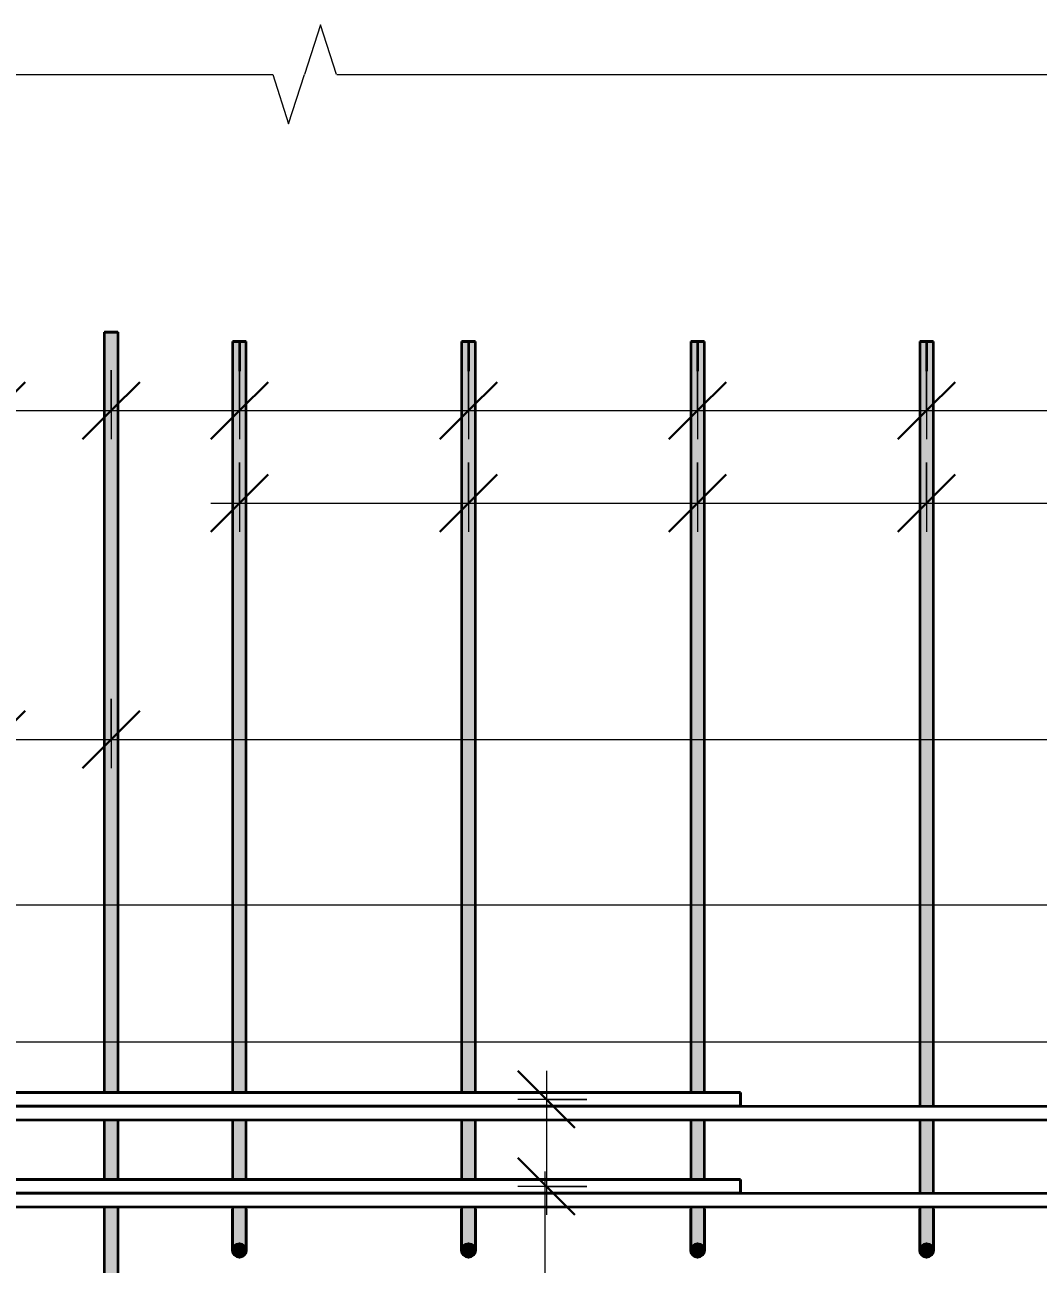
# Model space of a CAD drawing. Header units: millimetres. Extents: x -737 to 48133, y -5064 to 36443.
# Drawn here: x 45434 to 46319, y 2726 to 3808 of the extents above; entities that cross this region are included whole.
import ezdxf

# ---------------------------------------------------------------- set-up
doc = ezdxf.new("R2010")
doc.units = ezdxf.units.MM
for name, color, linetype, lineweight in [('AA_Dim', 7, 'Continuous', 9), ('AA_Dim-25', 7, 'Continuous', 9), ('AA_Oformlenie', 7, 'Continuous', 9), ('AA_Vinoska', 7, 'Continuous', 9), ('AF_Perekritie_Опалубка', 253, 'Continuous', 20), ('AF_Stena_Опалубка', 253, 'Continuous', 20), ('KR_Armatura_Tonkie', 7, 'Continuous', 20)]:
    doc.layers.add(name, color=color, linetype=linetype, lineweight=lineweight)
doc.styles.add('ISOCPEUR_7', font='isocpeur.TTF', dxfattribs={"width": 0.85, "height": 62.5})
doc.styles.add('ISOCPEUR_8', font='isocpeur.TTF', dxfattribs={"width": 0.8, "height": 62.5})
doc.dimstyles.new('10_Раскладка_арматуры_с_засечками_1', dxfattribs={"dimscale": 304.8, "dimtxt": 0.18, "dimasz": 0.164042, "dimexe": 0.082021, "dimexo": 0, "dimgap": 0, "dimtad": 1, "dimdec": 3, "dimrnd": 0.001, "dimdsep": 46, "dimtxsty": 'ISOCPEUR_8', "dimblk1": 'OBLIQUE', "dimblk2": 'OBLIQUE', "dimsah": 1, "dimcen": 0.09, "dimdle": 0.082021, "dimazin": 0, "dimtfac": 1, "dimtdec": 4, "dimtix": 1, "dimtmove": 0, "dimatfit": 3, "dimfxl": 1, "dimtvp": 1, "dimtolj": 1, "dimtzin": 0, "dimlwd": 18, "dimlwe": 18, "dimarcsym": 2})
doc.dimstyles.new('10_Раскладка_арматуры_с_засечками_3', dxfattribs={"dimscale": 304.8, "dimtxt": 0.18, "dimasz": 0.164042, "dimexe": 0.082021, "dimexo": 0, "dimgap": 0, "dimtad": 1, "dimdec": 3, "dimrnd": 0.001, "dimdsep": 46, "dimtxsty": 'ISOCPEUR_7', "dimblk1": 'OBLIQUE', "dimblk2": 'OBLIQUE', "dimsah": 1, "dimcen": 0.09, "dimdle": 0.082021, "dimazin": 0, "dimtfac": 1, "dimtdec": 4, "dimtix": 1, "dimtmove": 0, "dimatfit": 3, "dimfxl": 1, "dimtvp": 1, "dimtolj": 1, "dimtzin": 0, "dimlwd": 18, "dimlwe": 18, "dimarcsym": 2})
doc.dimstyles.new('10_Раскладка_арматуры_с_засечками_4', dxfattribs={"dimscale": 304.8, "dimtxt": 0.18, "dimasz": 0.164042, "dimexe": 0.082021, "dimexo": 0, "dimgap": 0, "dimtad": 1, "dimdec": 3, "dimrnd": 0.001, "dimdsep": 46, "dimtxsty": 'ISOCPEUR_7', "dimblk1": 'OBLIQUE', "dimblk2": 'OBLIQUE', "dimsah": 1, "dimcen": 0.09, "dimdle": 0.082021, "dimazin": 0, "dimtfac": 1, "dimtdec": 4, "dimtix": 1, "dimtmove": 2, "dimatfit": 3, "dimfxl": 1, "dimtvp": 1, "dimtolj": 1, "dimtzin": 0, "dimlwd": 18, "dimlwe": 18, "dimarcsym": 2})

# ---------------------------------------------------------------- blocks, each defined once
blk = doc.blocks.new('350_Стержень П торец СК-СГ _НесАрм_РабПлоск_ - 350_Стержень П торец СК-СГ _НесАрм_РабПлоск_-4141135-Схема обрамления отверстия 1500х1050 _h_')
at = {"layer": 'KR_Armatura_Tonkie', "lineweight": 35}
h = blk.add_hatch(color=256, dxfattribs=at)
h.paths.add_polyline_path([(-34096.6, 2774), (-34095, 2774), (-34095, 2776), (-34101, 2776), (-34100.8, 2774), (-34097, 2774)])
h.paths.add_polyline_path([(-34095, 2800), (-34095, 2852), (-34101, 2852), (-34100.8, 2800), (-34096.5, 2800)])
h.paths.add_polyline_path([(-34095, 2876), (-34095, 3532), (-34101, 3532), (-34100.7, 2876), (-34096.3, 2876)])
h = blk.add_hatch(color=256, dxfattribs=at)
h.paths.add_polyline_path([(-34089, 2774), (-34089.2, 2776), (-34095, 2776), (-34095, 2774), (-34089.2, 2774)])
h.paths.add_polyline_path([(-34095, 2800), (-34089, 2800), (-34089.2, 2852), (-34095, 2852), (-34095, 2801.1)])
h.paths.add_polyline_path([(-34095, 2876), (-34089, 2876), (-34089.2, 3532), (-34095, 3532), (-34095, 2917.8)])
for points in [[(-34100.9, 2738.5), (-34100.4, 2740.5), (-34099.8, 2741.5), (-34098.4, 2742.9), (-34097, 2743.6), (-34096.1, 2743.9), (-34095, 2744), (-34095, 2774), (-34101, 2774), (-34100.9, 2749.7), (-34100.9, 2744.3), (-34100.8, 2741.6), (-34101, 2739.1)], [(-34089, 2738), (-34089.1, 2743.2), (-34089, 2743.9), (-34089.1, 2757.5), (-34089.6, 2766.2), (-34089.2, 2774), (-34095, 2774), (-34095, 2744), (-34093.4, 2743.8), (-34091.5, 2742.8), (-34090.2, 2741.5), (-34089.6, 2740.4), (-34089.2, 2739.6), (-34089, 2738.1)], [(-34095, 2732), (-34093.4, 2732.2), (-34092, 2732.8), (-34090.8, 2733.8), (-34089.8, 2735), (-34089.2, 2736.4), (-34089, 2738), (-34089.2, 2739.6), (-34089.8, 2741), (-34091.5, 2742.8), (-34092, 2743.2), (-34093.4, 2743.8), (-34095, 2744), (-34097, 2743.6), (-34098.5, 2742.8), (-34099.2, 2742.2), (-34100.2, 2741), (-34100.8, 2739.6), (-34101, 2738), (-34100.8, 2736.4), (-34100.2, 2735), (-34099.2, 2733.8), (-34097, 2732.4), (-34096.6, 2732.2)], [(-34100.9, 2740.6), (-34100.9, 2743.9), (-34101, 2742.8), (-34100.9, 2741)]]:
    blk.add_hatch(color=256, dxfattribs=at).paths.add_polyline_path(points)
h = blk.add_hatch(color=256, dxfattribs=at)
h.paths.add_polyline_path([(-34089.2, 2740.4), (-34089.1, 2742.3), (-34089.2, 2740.9)])
h.paths.add_polyline_path([(-34089.3, 2760.4), (-34089.2, 2772), (-34089.6, 2765.7), (-34089.6, 2764.1), (-34089.4, 2760.9)])
at = {"layer": 'AA_Oformlenie'}
for start, end in [(90, 270), (270, 90)]:
    blk.add_arc((-34095, 2738), 6, start, end, dxfattribs=at)
at = {"layer": 'KR_Armatura_Tonkie', "lineweight": 35}
for p, q in [((-34101, 3532), (-34101, 2876)), ((-34101, 3532), (-34095, 3532)), ((-34095, 3532), (-34100.8, 3532)), ((-34095, 3532), (-34100.8, 3532)), ((-34100.8, 3532), (-34095, 3532)), ((-34095, 3532), (-34089, 3532)), ((-34089.2, 3532), (-34095, 3532)), ((-34095, 3532), (-34089.2, 3532)), ((-34089.2, 3532), (-34095, 3532)), ((-34095, 3532), (-34095, 3506)), ((-34095, 3532), (-34095, 3506)), ((-34089, 2876), (-34089, 3532)), ((-34101, 2852), (-34101, 2800)), ((-34089, 2800), (-34089, 2852)), ((-34101, 2776), (-34101, 2774)), ((-34089, 2774), (-34089, 2776))]:
    blk.add_line(p, q, dxfattribs=at)
at = {"layer": 'KR_Armatura_Tonkie', "lineweight": 35, "flags": 128}
for points in [[(-34101, 2774), (-34101, 2762.3), (-34101, 2751.8), (-34101, 2743.8), (-34101, 2739.1), (-34101, 2738)], [(-34101, 2738), (-34101, 2740), (-34101, 2745.6), (-34101, 2754.4), (-34101, 2765.3), (-34101, 2774)], [(-34089, 2738), (-34089, 2740), (-34089, 2745.6), (-34089, 2754.4), (-34089, 2765.3), (-34089, 2774)], [(-34089, 2774), (-34089, 2762.3), (-34089, 2751.8), (-34089, 2743.8), (-34089, 2739.1), (-34089, 2738)]]:
    blk.add_lwpolyline(points, dxfattribs=at)
at = {"layer": 'KR_Armatura_Tonkie', "lineweight": 35}
blk.add_circle((-34095, 2738), 6, dxfattribs=at)
blk = doc.blocks.new('350_Стержень верт с удлинением концов _НесАрм_РабПлоск_ - 350_Стержень верт с удлинением концов _НесАрм_РабПлоск_-V24-Схема обрамления отверстия 1500х1050 _h_')
at = {"layer": 'KR_Armatura_Tonkie', "lineweight": 35}
h = blk.add_hatch(color=256, dxfattribs=at)
h.paths.add_polyline_path([(-34207, 1170), (-34201, 1170), (-34201.2, 1514), (-34213, 1514), (-34212.8, 1170), (-34208.6, 1170)])
h.paths.add_polyline_path([(-34207, 1538), (-34201, 1538), (-34201.2, 1602), (-34213, 1602), (-34212.8, 1538), (-34207.2, 1538)])
h.paths.add_polyline_path([(-34205.7, 1626), (-34201, 1626), (-34201.2, 1714), (-34213, 1714), (-34212.8, 1626), (-34207, 1626)])
h.paths.add_polyline_path([(-34206.4, 1726), (-34201, 1726), (-34201.2, 1814), (-34213, 1814), (-34212.8, 1726), (-34207, 1726)])
h.paths.add_polyline_path([(-34206.4, 1826), (-34201, 1826), (-34201.2, 2014), (-34213, 2014), (-34212.8, 1826), (-34207, 1826)])
h.paths.add_polyline_path([(-34206.4, 2026), (-34201, 2026), (-34201.2, 2214), (-34213, 2214), (-34212.8, 2026), (-34207, 2026)])
h.paths.add_polyline_path([(-34206.4, 2226), (-34201, 2226), (-34201.2, 2414), (-34213, 2414), (-34212.8, 2226), (-34207, 2226)])
h.paths.add_polyline_path([(-34206.4, 2426), (-34201, 2426), (-34201.2, 2614), (-34213, 2614), (-34212.8, 2426), (-34207, 2426)])
h.paths.add_polyline_path([(-34206.4, 2626), (-34201, 2626.2), (-34201.2, 2776), (-34213, 2776), (-34212.8, 2626), (-34207, 2626)])
h.paths.add_polyline_path([(-34206.5, 2800), (-34201, 2800), (-34201.2, 2852), (-34213, 2852), (-34212.8, 2800), (-34207, 2800)])
h.paths.add_polyline_path([(-34206.6, 2876), (-34201, 2876), (-34201.2, 3540), (-34213, 3540), (-34212.8, 2876), (-34207, 2876)])
for p, q in [((-34213, 3540), (-34213, 2876)), ((-34213, 3540), (-34201, 3540)), ((-34201.2, 3540), (-34212.8, 3540)), ((-34201, 2876), (-34201, 3540)), ((-34213, 2852), (-34213, 2800)), ((-34201, 2800), (-34201, 2852)), ((-34213, 2776), (-34213, 2626.2)), ((-34201, 2626.2), (-34201, 2776))]:
    blk.add_line(p, q, dxfattribs=at)
blk = doc.blocks.new('350_Стержень верт с удлинением концов _НесАрм_РабПлоск_ - 350_Стержень верт с удлинением концов _НесАрм_РабПлоск_-V25-Схема обрамления отверстия 1500х1050 _h_')
at = {"layer": 'KR_Armatura_Tonkie', "lineweight": 35}
for p, q in [((-34213, 3540), (-34213, 2876)), ((-34212.8, 3540), (-34201.2, 3540)), ((-34201.2, 3540), (-34212.8, 3540)), ((-34201, 2876), (-34201, 3540)), ((-34213, 2852), (-34213, 2800)), ((-34201, 2800), (-34201, 2852)), ((-34213, 2776), (-34213, 2626.2)), ((-34201, 2626.2), (-34201, 2776))]:
    blk.add_line(p, q, dxfattribs=at)
blk = doc.blocks.new('350_Стержень П торец СК-СГ _НесАрм_РабПлоск_ - 350_Стержень П торец СК-СГ _НесАрм_РабПлоск_-V20-Схема обрамления отверстия 1500х1050 _h_')
at = {"layer": 'KR_Armatura_Tonkie', "lineweight": 35}
h = blk.add_hatch(color=256, dxfattribs=at)
h.paths.add_polyline_path([(-32696.6, 2774), (-32695, 2774), (-32695, 2776), (-32701, 2776), (-32700.8, 2774), (-32698, 2774)])
h.paths.add_polyline_path([(-32695, 2800), (-32695, 2852), (-32701, 2852), (-32700.8, 2800), (-32696.5, 2800)])
h.paths.add_polyline_path([(-32695, 2876), (-32695, 3532), (-32701, 3532), (-32700.7, 2876), (-32696.3, 2876)])
h = blk.add_hatch(color=256, dxfattribs=at)
h.paths.add_polyline_path([(-32689, 2774), (-32689.2, 2776), (-32695, 2776), (-32695, 2774), (-32689.2, 2774)])
h.paths.add_polyline_path([(-32695, 2800), (-32689, 2800), (-32689.2, 2852), (-32695, 2852), (-32695, 2801.1)])
h.paths.add_polyline_path([(-32695, 2876), (-32689, 2876), (-32689.2, 3532), (-32695, 3532), (-32695, 2917.8)])
for points in [[(-32700.9, 2738.5), (-32700.4, 2740.5), (-32699.8, 2741.5), (-32698.4, 2742.9), (-32698, 2743.2), (-32696.1, 2743.9), (-32695, 2744), (-32695, 2774), (-32701, 2774), (-32700.9, 2749.7), (-32700.9, 2744.3), (-32700.8, 2741.6), (-32701, 2739.1)], [(-32689, 2738), (-32689.1, 2743.2), (-32689, 2743.9), (-32689.1, 2757.5), (-32689.6, 2766.2), (-32689.2, 2774), (-32695, 2774), (-32695, 2744), (-32693.4, 2743.8), (-32691.5, 2742.8), (-32690.2, 2741.5), (-32689.6, 2740.4), (-32689.2, 2739.6), (-32689, 2738.1)], [(-32695, 2732), (-32693.4, 2732.2), (-32692, 2732.8), (-32690.8, 2733.8), (-32689.8, 2735), (-32689.2, 2736.4), (-32689, 2738), (-32689.2, 2739.6), (-32689.8, 2741), (-32691.5, 2742.8), (-32692, 2743.2), (-32693.4, 2743.8), (-32695, 2744), (-32696.6, 2743.8), (-32698.5, 2742.8), (-32699.2, 2742.2), (-32700.2, 2741), (-32700.8, 2739.6), (-32701, 2738), (-32700.8, 2736.4), (-32700.2, 2735), (-32699.2, 2733.8), (-32698, 2732.8), (-32696.3, 2732.2)], [(-32700.9, 2740.6), (-32700.9, 2743.9), (-32701, 2742.8), (-32700.9, 2741)]]:
    blk.add_hatch(color=256, dxfattribs=at).paths.add_polyline_path(points)
h = blk.add_hatch(color=256, dxfattribs=at)
h.paths.add_polyline_path([(-32689.2, 2740.4), (-32689.1, 2742.3), (-32689.2, 2740.9)])
h.paths.add_polyline_path([(-32689.3, 2760.4), (-32689.2, 2772), (-32689.6, 2765.7), (-32689.6, 2764.1), (-32689.4, 2760.9)])
at = {"layer": 'AA_Oformlenie'}
for start, end in [(90, 270), (270, 90)]:
    blk.add_arc((-32695, 2738), 6, start, end, dxfattribs=at)
at = {"layer": 'KR_Armatura_Tonkie', "lineweight": 35}
for p, q in [((-32701, 3532), (-32701, 2876)), ((-32701, 3532), (-32695, 3532)), ((-32695, 3532), (-32700.8, 3532)), ((-32695, 3532), (-32700.8, 3532)), ((-32700.8, 3532), (-32695, 3532)), ((-32695, 3532), (-32689, 3532)), ((-32689.2, 3532), (-32695, 3532)), ((-32695, 3532), (-32689.2, 3532)), ((-32689.2, 3532), (-32695, 3532)), ((-32695, 3532), (-32695, 3506)), ((-32695, 3532), (-32695, 3506)), ((-32689, 2876), (-32689, 3532)), ((-32701, 2852), (-32701, 2800)), ((-32689, 2800), (-32689, 2852)), ((-32701, 2776), (-32701, 2774)), ((-32689, 2774), (-32689, 2776))]:
    blk.add_line(p, q, dxfattribs=at)
at = {"layer": 'KR_Armatura_Tonkie', "lineweight": 35, "flags": 128}
for points in [[(-32701, 2774), (-32701, 2762.3), (-32701, 2751.8), (-32701, 2743.8), (-32701, 2739.1), (-32701, 2738)], [(-32701, 2738), (-32701, 2740), (-32701, 2745.6), (-32701, 2754.4), (-32701, 2765.3), (-32701, 2774)], [(-32689, 2738), (-32689, 2740), (-32689, 2745.6), (-32689, 2754.4), (-32689, 2765.3), (-32689, 2774)], [(-32689, 2774), (-32689, 2762.3), (-32689, 2751.8), (-32689, 2743.8), (-32689, 2739.1), (-32689, 2738)]]:
    blk.add_lwpolyline(points, dxfattribs=at)
at = {"layer": 'KR_Armatura_Tonkie', "lineweight": 35}
blk.add_circle((-32695, 2738), 6, dxfattribs=at)
blk = doc.blocks.new('350_Стержень П торец СК-СГ _НесАрм_РабПлоск_ - 350_Стержень П торец СК-СГ _НесАрм_РабПлоск_-V26-Схема обрамления отверстия 1500х1050 _h_')
at = {"layer": 'KR_Armatura_Tonkie', "lineweight": 35}
h = blk.add_hatch(color=256, dxfattribs=at)
h.paths.add_polyline_path([(-33696.6, 2774), (-33695, 2774), (-33695, 2776), (-33701, 2776), (-33700.8, 2774), (-33698, 2774)])
h.paths.add_polyline_path([(-33699.2, 2800), (-33695, 2800), (-33695, 2852), (-33701, 2852), (-33700.8, 2800), (-33699.2, 2800)])
h.paths.add_polyline_path([(-33695, 2876), (-33695, 3532), (-33701, 3532), (-33700.7, 2876), (-33696.3, 2876)])
h = blk.add_hatch(color=256, dxfattribs=at)
h.paths.add_polyline_path([(-33689.2, 2774), (-33689, 2774), (-33689.2, 2776), (-33695, 2776), (-33695, 2774), (-33689.8, 2774)])
h.paths.add_polyline_path([(-33695, 2800), (-33689, 2800), (-33689.2, 2852), (-33695, 2852), (-33695, 2824.5)])
h.paths.add_polyline_path([(-33695, 2876), (-33689, 2876), (-33689.2, 3532), (-33695, 3532), (-33695, 2917.8)])
for points in [[(-33700.9, 2738.5), (-33700.4, 2740.5), (-33699.8, 2741.5), (-33698.4, 2742.9), (-33698, 2743.2), (-33696.1, 2743.9), (-33695, 2744), (-33695, 2774), (-33701, 2773.9), (-33700.9, 2749.7), (-33700.8, 2743.4), (-33700.8, 2741.6), (-33701, 2739.1)], [(-33689, 2738), (-33689.1, 2743.2), (-33689, 2743.9), (-33689.1, 2757.5), (-33689.6, 2766.2), (-33689.2, 2774), (-33695, 2774), (-33695, 2744), (-33693.4, 2743.8), (-33691.5, 2742.8), (-33690.2, 2741.5), (-33689.6, 2740.4), (-33689.2, 2739.6), (-33689, 2738.1)], [(-33695, 2732), (-33693.4, 2732.2), (-33692, 2732.8), (-33690.8, 2733.8), (-33689.8, 2735), (-33689.2, 2736.4), (-33689, 2738), (-33689.2, 2739.6), (-33689.8, 2741), (-33691.5, 2742.8), (-33692, 2743.2), (-33693.4, 2743.8), (-33695, 2744), (-33696.6, 2743.8), (-33698.3, 2742.9), (-33699.2, 2742.2), (-33700.2, 2741), (-33700.8, 2739.6), (-33701, 2738), (-33700.8, 2736.4), (-33700.2, 2735), (-33699.2, 2733.8), (-33698, 2732.8), (-33696.6, 2732.2)], [(-33700.9, 2740.6), (-33700.9, 2743.9), (-33701, 2742.8), (-33700.9, 2741)]]:
    blk.add_hatch(color=256, dxfattribs=at).paths.add_polyline_path(points)
h = blk.add_hatch(color=256, dxfattribs=at)
h.paths.add_polyline_path([(-33689.2, 2740.4), (-33689.1, 2742.3), (-33689.2, 2740.9)])
h.paths.add_polyline_path([(-33689.3, 2760.4), (-33689.2, 2772), (-33689.6, 2765.7), (-33689.6, 2764.1), (-33689.4, 2760.9)])
at = {"layer": 'AA_Oformlenie'}
for start, end in [(90, 270), (270, 90)]:
    blk.add_arc((-33695, 2738), 6, start, end, dxfattribs=at)
at = {"layer": 'KR_Armatura_Tonkie', "lineweight": 35}
for p, q in [((-33701, 3532), (-33701, 2876)), ((-33701, 3532), (-33695, 3532)), ((-33695, 3532), (-33700.8, 3532)), ((-33695, 3532), (-33700.8, 3532)), ((-33700.8, 3532), (-33695, 3532)), ((-33695, 3532), (-33689, 3532)), ((-33689.2, 3532), (-33695, 3532)), ((-33695, 3532), (-33689.2, 3532)), ((-33689.2, 3532), (-33695, 3532)), ((-33695, 3532), (-33695, 3506)), ((-33695, 3532), (-33695, 3506)), ((-33689, 2876), (-33689, 3532)), ((-33701, 2852), (-33701, 2800)), ((-33689, 2800), (-33689, 2852)), ((-33701, 2776), (-33701, 2774)), ((-33689, 2774), (-33689, 2776))]:
    blk.add_line(p, q, dxfattribs=at)
at = {"layer": 'KR_Armatura_Tonkie', "lineweight": 35, "flags": 128}
for points in [[(-33701, 2774), (-33701, 2762.3), (-33701, 2751.8), (-33701, 2743.8), (-33701, 2739.1), (-33701, 2738)], [(-33701, 2738), (-33701, 2740), (-33701, 2745.6), (-33701, 2754.4), (-33701, 2765.3), (-33701, 2774)], [(-33689, 2738), (-33689, 2740), (-33689, 2745.6), (-33689, 2754.4), (-33689, 2765.3), (-33689, 2774)], [(-33689, 2774), (-33689, 2762.3), (-33689, 2751.8), (-33689, 2743.8), (-33689, 2739.1), (-33689, 2738)]]:
    blk.add_lwpolyline(points, dxfattribs=at)
at = {"layer": 'KR_Armatura_Tonkie', "lineweight": 35}
blk.add_circle((-33695, 2738), 6, dxfattribs=at)
blk = doc.blocks.new('350_Стержень П торец СК-СГ _НесАрм_РабПлоск_ - 350_Стержень П торец СК-СГ _НесАрм_РабПлоск_-V27-Схема обрамления отверстия 1500х1050 _h_')
at = {"layer": 'KR_Armatura_Tonkie', "lineweight": 35}
h = blk.add_hatch(color=256, dxfattribs=at)
h.paths.add_polyline_path([(-33496.6, 2774), (-33495, 2774), (-33495, 2776), (-33501, 2776), (-33500.8, 2774), (-33498, 2774)])
h.paths.add_polyline_path([(-33501, 2788), (-33495, 2788), (-33495, 2852), (-33501, 2852), (-33501, 2801.1)])
h.paths.add_polyline_path([(-33495, 2864), (-33495, 3532), (-33501, 3532), (-33500.7, 2864), (-33496.4, 2864)])
h = blk.add_hatch(color=256, dxfattribs=at)
h.paths.add_polyline_path([(-33489, 2774), (-33489.2, 2776), (-33495, 2776), (-33495, 2774), (-33489.2, 2774)])
h.paths.add_polyline_path([(-33489.2, 2788), (-33489, 2788), (-33489.2, 2852), (-33495, 2852), (-33495, 2788), (-33489.8, 2788)])
h.paths.add_polyline_path([(-33493.6, 2864), (-33489, 2864), (-33489.2, 3532), (-33495, 3532), (-33495, 2864)])
for points in [[(-33500.9, 2738.5), (-33500.4, 2740.5), (-33499.8, 2741.5), (-33498.4, 2742.9), (-33498, 2743.2), (-33496.1, 2743.9), (-33495, 2744), (-33495, 2774), (-33501, 2774), (-33500.9, 2749.7), (-33500.9, 2744.3), (-33500.8, 2741.6), (-33501, 2739.1)], [(-33489, 2738), (-33489.1, 2743.2), (-33489, 2743.9), (-33489.1, 2757.5), (-33489.6, 2766.2), (-33489.2, 2774), (-33495, 2774), (-33495, 2744), (-33493.4, 2743.8), (-33491.5, 2742.8), (-33490.2, 2741.5), (-33489.6, 2740.4), (-33489.2, 2739.6), (-33489, 2738.1)], [(-33495, 2732), (-33493.4, 2732.2), (-33492, 2732.8), (-33490.8, 2733.8), (-33489.8, 2735), (-33489.2, 2736.4), (-33489, 2738), (-33489.2, 2739.6), (-33489.8, 2741), (-33491.5, 2742.8), (-33492, 2743.2), (-33493.6, 2743.8), (-33495, 2744), (-33496.6, 2743.8), (-33498.5, 2742.8), (-33499.2, 2742.2), (-33500.2, 2741), (-33500.8, 2739.6), (-33501, 2738), (-33500.8, 2736.4), (-33500.2, 2735), (-33499.2, 2733.8), (-33498, 2732.8), (-33496.6, 2732.2)], [(-33500.9, 2740.6), (-33500.9, 2743.9), (-33501, 2742.8), (-33500.9, 2741)]]:
    blk.add_hatch(color=256, dxfattribs=at).paths.add_polyline_path(points)
h = blk.add_hatch(color=256, dxfattribs=at)
h.paths.add_polyline_path([(-33489.2, 2740.4), (-33489.1, 2742.3), (-33489.2, 2740.9)])
h.paths.add_polyline_path([(-33489.3, 2760.4), (-33489.2, 2772), (-33489.6, 2765.7), (-33489.6, 2764.1), (-33489.4, 2760.9)])
at = {"layer": 'AA_Oformlenie'}
for start, end in [(90, 270), (270, 90)]:
    blk.add_arc((-33495, 2738), 6, start, end, dxfattribs=at)
at = {"layer": 'KR_Armatura_Tonkie', "lineweight": 35}
for p, q in [((-33501, 3532), (-33501, 2864)), ((-33501, 3532), (-33495, 3532)), ((-33495, 3532), (-33500.8, 3532)), ((-33495, 3532), (-33500.8, 3532)), ((-33500.8, 3532), (-33495, 3532)), ((-33495, 3532), (-33489, 3532)), ((-33489.2, 3532), (-33495, 3532)), ((-33495, 3532), (-33489.2, 3532)), ((-33489.2, 3532), (-33495, 3532)), ((-33495, 3532), (-33495, 3506)), ((-33495, 3532), (-33495, 3506)), ((-33489, 2864), (-33489, 3532)), ((-33501, 2852), (-33501, 2788)), ((-33489, 2788), (-33489, 2852)), ((-33501, 2776), (-33501, 2774)), ((-33489, 2774), (-33489, 2776))]:
    blk.add_line(p, q, dxfattribs=at)
at = {"layer": 'KR_Armatura_Tonkie', "lineweight": 35, "flags": 128}
for points in [[(-33501, 2774), (-33501, 2762.3), (-33501, 2751.8), (-33501, 2743.8), (-33501, 2739.1), (-33501, 2738)], [(-33501, 2738), (-33501, 2740), (-33501, 2745.6), (-33501, 2754.4), (-33501, 2765.3), (-33501, 2774)], [(-33489, 2738), (-33489, 2740), (-33489, 2745.6), (-33489, 2754.4), (-33489, 2765.3), (-33489, 2774)], [(-33489, 2774), (-33489, 2762.3), (-33489, 2751.8), (-33489, 2743.8), (-33489, 2739.1), (-33489, 2738)]]:
    blk.add_lwpolyline(points, dxfattribs=at)
at = {"layer": 'KR_Armatura_Tonkie', "lineweight": 35}
blk.add_circle((-33495, 2738), 6, dxfattribs=at)
blk = doc.blocks.new('011_Прямоугольник обрыва _ЭлУзла_ - 011_Прямоугольник обрыва _ЭлУзла_-4156951-Схема обрамления отверстия 1500х1050 _h_')
at = {"layer": 'AA_Oformlenie'}
for p, q in [((-34677.7, 3765.2), (-34065.8, 3765.2)), ((-34010.1, 3765.2), (-32786.9, 3765.2))]:
    blk.add_line(p, q, dxfattribs=at)
blk = doc.blocks.new('DIMBLOCK159-Схема обрамления отверстия 1500х1050 _h_')
at = {"layer": 'AA_Dim-25', "lineweight": 18}
for p, q in [((45409.3, 3506.9), (45409.3, 3446.5)), ((45409.3, 3471.5), (45409.3, 3506.9)), ((45509.3, 3506.9), (45509.3, 3446.5)), ((45509.3, 3471.5), (45509.3, 3506.9)), ((45384.3, 3471.5), (45509.3, 3471.5))]:
    blk.add_line(p, q, dxfattribs=at)
at = {"layer": 'AA_Dim-25', "lineweight": 30}
for p, q in [((45409.3, 3471.5), (45434.3, 3496.5)), ((45509.3, 3471.5), (45534.3, 3496.5)), ((45409.3, 3471.5), (45384.3, 3446.5)), ((45509.3, 3471.5), (45484.3, 3446.5))]:
    blk.add_line(p, q, dxfattribs=at)
blk = doc.blocks.new('_Oblique')
at = {"color": 0, "linetype": 'ByBlock', "lineweight": -2}
blk.add_line((-0.5, -0.5), (0.5, 0.5), dxfattribs=at)
blk = doc.blocks.new('DIMBLOCK160-Схема обрамления отверстия 1500х1050 _h_')
at = {"layer": 'AA_Dim-25', "lineweight": 18}
for p, q in [((45509.3, 3506.9), (45509.3, 3446.5)), ((45509.3, 3471.5), (45509.3, 3506.9)), ((45621.3, 3506.9), (45621.3, 3446.5)), ((45621.3, 3471.5), (45621.3, 3506.9)), ((45509.3, 3471.5), (45621.3, 3471.5))]:
    blk.add_line(p, q, dxfattribs=at)
at = {"layer": 'AA_Dim-25', "lineweight": 30}
for p, q in [((45509.3, 3471.5), (45534.3, 3496.5)), ((45621.3, 3471.5), (45646.3, 3496.5)), ((45509.3, 3471.5), (45484.3, 3446.5)), ((45621.3, 3471.5), (45596.3, 3446.5))]:
    blk.add_line(p, q, dxfattribs=at)
blk = doc.blocks.new('DIMBLOCK161-Схема обрамления отверстия 1500х1050 _h_')
at = {"layer": 'AA_Dim-25', "lineweight": 18}
for p, q in [((45621.3, 3506.9), (45621.3, 3446.5)), ((45621.3, 3471.5), (45621.3, 3506.9)), ((45821.3, 3506.9), (45821.3, 3446.5)), ((45821.3, 3471.5), (45821.3, 3506.9)), ((45621.3, 3471.5), (45821.3, 3471.5))]:
    blk.add_line(p, q, dxfattribs=at)
at = {"layer": 'AA_Dim-25', "lineweight": 30}
for p, q in [((45621.3, 3471.5), (45646.3, 3496.5)), ((45821.3, 3471.5), (45846.3, 3496.5)), ((45621.3, 3471.5), (45596.3, 3446.5)), ((45821.3, 3471.5), (45796.3, 3446.5))]:
    blk.add_line(p, q, dxfattribs=at)
blk = doc.blocks.new('DIMBLOCK162-Схема обрамления отверстия 1500х1050 _h_')
at = {"layer": 'AA_Dim-25', "lineweight": 18}
for p, q in [((45821.3, 3506.9), (45821.3, 3446.5)), ((45821.3, 3471.5), (45821.3, 3506.9)), ((46021.3, 3506.9), (46021.3, 3446.5)), ((46021.3, 3471.5), (46021.3, 3506.9)), ((45821.3, 3471.5), (46021.3, 3471.5))]:
    blk.add_line(p, q, dxfattribs=at)
at = {"layer": 'AA_Dim-25', "lineweight": 30}
for p, q in [((45821.3, 3471.5), (45846.3, 3496.5)), ((46021.3, 3471.5), (46046.3, 3496.5)), ((45821.3, 3471.5), (45796.3, 3446.5)), ((46021.3, 3471.5), (45996.3, 3446.5))]:
    blk.add_line(p, q, dxfattribs=at)
blk = doc.blocks.new('DIMBLOCK163-Схема обрамления отверстия 1500х1050 _h_')
at = {"layer": 'AA_Dim-25', "lineweight": 18}
for p, q in [((46021.3, 3506.9), (46021.3, 3446.5)), ((46021.3, 3471.5), (46021.3, 3506.9)), ((46221.3, 3506.9), (46221.3, 3446.5)), ((46221.3, 3471.5), (46221.3, 3506.9)), ((46021.3, 3471.5), (46221.3, 3471.5))]:
    blk.add_line(p, q, dxfattribs=at)
at = {"layer": 'AA_Dim-25', "lineweight": 30}
for p, q in [((46021.3, 3471.5), (46046.3, 3496.5)), ((46221.3, 3471.5), (46246.3, 3496.5)), ((46021.3, 3471.5), (45996.3, 3446.5)), ((46221.3, 3471.5), (46196.3, 3446.5))]:
    blk.add_line(p, q, dxfattribs=at)
blk = doc.blocks.new('DIMBLOCK164-Схема обрамления отверстия 1500х1050 _h_')
at = {"layer": 'AA_Dim-25', "lineweight": 18}
for p, q in [((46221.3, 3506.9), (46221.3, 3446.5)), ((46221.3, 3471.5), (46221.3, 3506.9)), ((46421.3, 3506.9), (46421.3, 3446.5)), ((46421.3, 3471.5), (46421.3, 3506.9)), ((46221.3, 3471.5), (46421.3, 3471.5))]:
    blk.add_line(p, q, dxfattribs=at)
at = {"layer": 'AA_Dim-25', "lineweight": 30}
for p, q in [((46221.3, 3471.5), (46246.3, 3496.5)), ((46421.3, 3471.5), (46446.3, 3496.5)), ((46221.3, 3471.5), (46196.3, 3446.5)), ((46421.3, 3471.5), (46396.3, 3446.5))]:
    blk.add_line(p, q, dxfattribs=at)
blk = doc.blocks.new('DIMBLOCK183-Схема обрамления отверстия 1500х1050 _h_')
at = {"layer": 'AA_Dim-25', "lineweight": 18}
for p, q in [((45409.3, 3219.7), (45409.3, 3159.3)), ((45409.3, 3184.3), (45409.3, 3219.7)), ((45509.3, 3219.7), (45509.3, 3159.3)), ((45509.3, 3184.3), (45509.3, 3219.7)), ((45384.3, 3184.3), (45509.3, 3184.3))]:
    blk.add_line(p, q, dxfattribs=at)
at = {"layer": 'AA_Dim-25', "lineweight": 30}
for p, q in [((45409.3, 3184.3), (45434.3, 3209.3)), ((45509.3, 3184.3), (45534.3, 3209.3)), ((45409.3, 3184.3), (45384.3, 3159.3)), ((45509.3, 3184.3), (45484.3, 3159.3))]:
    blk.add_line(p, q, dxfattribs=at)
blk = doc.blocks.new('DIMBLOCK184-Схема обрамления отверстия 1500х1050 _h_')
at = {"layer": 'AA_Dim-25', "lineweight": 18}
for p, q in [((45509.3, 3219.7), (45509.3, 3159.3)), ((45509.3, 3184.3), (45509.3, 3219.7)), ((47133.3, 3219.7), (47133.3, 3159.3)), ((47133.3, 3184.3), (47133.3, 3219.7)), ((45509.3, 3184.3), (47133.3, 3184.3))]:
    blk.add_line(p, q, dxfattribs=at)
at = {"layer": 'AA_Dim-25', "lineweight": 30}
for p, q in [((45509.3, 3184.3), (45534.3, 3209.3)), ((47133.3, 3184.3), (47158.3, 3209.3)), ((45509.3, 3184.3), (45484.3, 3159.3)), ((47133.3, 3184.3), (47108.3, 3159.3))]:
    blk.add_line(p, q, dxfattribs=at)
blk = doc.blocks.new('DIMBLOCK191-Схема обрамления отверстия 1500х1050 _h_')
at = {"layer": 'AA_Dim-25', "lineweight": 30}
for p, q in [((45889.3, 2870), (45864.3, 2895)), ((45889.3, 2870), (45914.3, 2845)), ((45889.3, 2794), (45864.3, 2819)), ((45889.3, 2794), (45914.3, 2769))]:
    blk.add_line(p, q, dxfattribs=at)
at = {"layer": 'AA_Dim-25', "lineweight": 18}
for p, q in [((45889.3, 2895), (45889.3, 2769)), ((45924.6, 2870), (45864.3, 2870)), ((45889.3, 2870), (45924.6, 2870)), ((45924.6, 2794), (45864.3, 2794)), ((45889.3, 2794), (45924.6, 2794))]:
    blk.add_line(p, q, dxfattribs=at)
blk = doc.blocks.new('DIMBLOCK203-Схема обрамления отверстия 1500х1050 _h_')
at = {"layer": 'AA_Dim-25', "lineweight": 18}
for p, q in [((45621.3, 3426.1), (45621.3, 3365.7)), ((45621.3, 3390.7), (45621.3, 3426.1)), ((45821.3, 3426.1), (45821.3, 3365.7)), ((45821.3, 3390.7), (45821.3, 3426.1)), ((45596.3, 3390.7), (45821.3, 3390.7))]:
    blk.add_line(p, q, dxfattribs=at)
at = {"layer": 'AA_Dim-25', "lineweight": 30}
for p, q in [((45621.3, 3390.7), (45646.3, 3415.7)), ((45821.3, 3390.7), (45846.3, 3415.7)), ((45621.3, 3390.7), (45596.3, 3365.7)), ((45821.3, 3390.7), (45796.3, 3365.7))]:
    blk.add_line(p, q, dxfattribs=at)
blk = doc.blocks.new('DIMBLOCK204-Схема обрамления отверстия 1500х1050 _h_')
at = {"layer": 'AA_Dim-25', "lineweight": 18}
for p, q in [((45821.3, 3426.1), (45821.3, 3365.7)), ((45821.3, 3390.7), (45821.3, 3426.1)), ((46021.3, 3426.1), (46021.3, 3365.7)), ((46021.3, 3390.7), (46021.3, 3426.1)), ((45821.3, 3390.7), (46021.3, 3390.7))]:
    blk.add_line(p, q, dxfattribs=at)
at = {"layer": 'AA_Dim-25', "lineweight": 30}
for p, q in [((45821.3, 3390.7), (45846.3, 3415.7)), ((46021.3, 3390.7), (46046.3, 3415.7)), ((45821.3, 3390.7), (45796.3, 3365.7)), ((46021.3, 3390.7), (45996.3, 3365.7))]:
    blk.add_line(p, q, dxfattribs=at)
blk = doc.blocks.new('DIMBLOCK205-Схема обрамления отверстия 1500х1050 _h_')
at = {"layer": 'AA_Dim-25', "lineweight": 18}
for p, q in [((46021.3, 3426.1), (46021.3, 3365.7)), ((46021.3, 3390.7), (46021.3, 3426.1)), ((46221.3, 3426.1), (46221.3, 3365.7)), ((46221.3, 3390.7), (46221.3, 3426.1)), ((46021.3, 3390.7), (46221.3, 3390.7))]:
    blk.add_line(p, q, dxfattribs=at)
at = {"layer": 'AA_Dim-25', "lineweight": 30}
for p, q in [((46021.3, 3390.7), (46046.3, 3415.7)), ((46221.3, 3390.7), (46246.3, 3415.7)), ((46021.3, 3390.7), (45996.3, 3365.7)), ((46221.3, 3390.7), (46196.3, 3365.7))]:
    blk.add_line(p, q, dxfattribs=at)
blk = doc.blocks.new('DIMBLOCK206-Схема обрамления отверстия 1500х1050 _h_')
at = {"layer": 'AA_Dim-25', "lineweight": 18}
for p, q in [((46221.3, 3426.1), (46221.3, 3365.7)), ((46221.3, 3390.7), (46221.3, 3426.1)), ((46421.3, 3426.1), (46421.3, 3365.7)), ((46421.3, 3390.7), (46421.3, 3426.1)), ((46221.3, 3390.7), (46421.3, 3390.7))]:
    blk.add_line(p, q, dxfattribs=at)
at = {"layer": 'AA_Dim-25', "lineweight": 30}
for p, q in [((46221.3, 3390.7), (46246.3, 3415.7)), ((46421.3, 3390.7), (46446.3, 3415.7)), ((46221.3, 3390.7), (46196.3, 3365.7)), ((46421.3, 3390.7), (46396.3, 3365.7))]:
    blk.add_line(p, q, dxfattribs=at)

msp = doc.modelspace()

# ---------------------------------------------------------------- linework, layer by layer
at = {"layer": 'AA_Vinoska'}
for p, q in [((45692.1018, 3808.4847), (45678.0246, 3765.1596)), ((45706.179, 3765.1596), (45692.1018, 3808.4847)), ((45650.5246, 3765.1596), (45664.2746, 3721.8583)), ((45664.2746, 3721.8583), (45678.0246, 3765.1596)), ((45887.87, 2807.0064), (45887.87, 2327.8325))]:
    msp.add_line(p, q, dxfattribs=at)
at = {"layer": 'AF_Perekritie_Опалубка'}
for p, q in [((45206.303, 3040), (47436.303, 3040)), ((47436.303, 2920), (45206.303, 2920))]:
    msp.add_line(p, q, dxfattribs=at)
at = {"layer": 'AF_Stena_Опалубка'}
msp.add_line((47436.303, 2920), (45406.303, 2920), dxfattribs=at)
at = {"layer": 'KR_Armatura_Tonkie', "lineweight": 35}
for p, q in [((46058.8925, 2876), (45280.8925, 2876)), ((45280.8925, 2876), (46058.8925, 2876)), ((46058.8925, 2876), (46058.8925, 2864)), ((46058.8925, 2864), (46058.8925, 2876)), ((45235.969, 2864), (47405.969, 2864)), ((45235.969, 2864), (47405.969, 2864)), ((46058.8925, 2864), (45280.8925, 2864)), ((45280.8925, 2864), (46058.8925, 2864)), ((45445.969, 2864), (47305.969, 2864)), ((45235.969, 2852), (47405.969, 2852)), ((45235.969, 2852), (47405.969, 2852)), ((45445.969, 2852), (47305.969, 2852)), ((46058.8925, 2800), (45280.8925, 2800)), ((45280.8925, 2800), (46058.8925, 2800)), ((46058.8925, 2800), (46058.8925, 2788)), ((46058.8925, 2788), (46058.8925, 2800)), ((45235.969, 2788), (47405.969, 2788)), ((45235.969, 2788), (47405.969, 2788)), ((46058.8925, 2788), (45280.8925, 2788)), ((45280.8925, 2788), (46058.8925, 2788)), ((45445.969, 2788), (47305.969, 2788)), ((45235.969, 2776), (47405.969, 2776)), ((45235.969, 2776), (47405.969, 2776)), ((45445.969, 2776), (47305.969, 2776))]:
    msp.add_line(p, q, dxfattribs=at)

# ---------------------------------------------------------------- block references
at = {"layer": 'AA_Oformlenie'}
msp.add_blockref('011_Прямоугольник обрыва _ЭлУзла_ - 011_Прямоугольник обрыва _ЭлУзла_-4156951-Схема обрамления отверстия 1500х1050 _h_', (79716.303, 0), dxfattribs=at)
at = {"layer": 'KR_Armatura_Tonkie', "lineweight": 35}
for name, p in [('350_Стержень верт с удлинением концов _НесАрм_РабПлоск_ - 350_Стержень верт с удлинением концов _НесАрм_РабПлоск_-V24-Схема обрамления отверстия 1500х1050 _h_', (79716.303, 0)), ('350_Стержень верт с удлинением концов _НесАрм_РабПлоск_ - 350_Стержень верт с удлинением концов _НесАрм_РабПлоск_-V25-Схема обрамления отверстия 1500х1050 _h_', (79716.303, 0)), ('350_Стержень П торец СК-СГ _НесАрм_РабПлоск_ - 350_Стержень П торец СК-СГ _НесАрм_РабПлоск_-4141135-Схема обрамления отверстия 1500х1050 _h_', (79716.303, 0)), ('350_Стержень П торец СК-СГ _НесАрм_РабПлоск_ - 350_Стержень П торец СК-СГ _НесАрм_РабПлоск_-V20-Схема обрамления отверстия 1500х1050 _h_', (78516.303, 0)), ('350_Стержень П торец СК-СГ _НесАрм_РабПлоск_ - 350_Стержень П торец СК-СГ _НесАрм_РабПлоск_-V26-Схема обрамления отверстия 1500х1050 _h_', (79716.303, 0)), ('350_Стержень П торец СК-СГ _НесАрм_РабПлоск_ - 350_Стержень П торец СК-СГ _НесАрм_РабПлоск_-V27-Схема обрамления отверстия 1500х1050 _h_', (79716.303, 0))]:
    msp.add_blockref(name, p, dxfattribs=at)

# ---------------------------------------------------------------- dimensions: what is measured, and where the dimension line sits
at = {"layer": 'AA_Dim', "lineweight": 18}
for base, p1, p2, dimstyle, override, picture, middle in [((45509.303, 3471.5427), (45409.303, 3506.898), (45509.303, 3506.898), '10_Раскладка_арматуры_с_засечками_4', {"dimpost": '<>', "dimfxl": 100}, 'DIMBLOCK159-Схема обрамления отверстия 1500х1050 _h_', (45459.303, 3502.7927)), ((45621.303, 3471.5427), (45509.303, 3506.898), (45621.303, 3506.898), '10_Раскладка_арматуры_с_засечками_3', {"dimpost": '<>', "dimfxl": 112}, 'DIMBLOCK160-Схема обрамления отверстия 1500х1050 _h_', (45565.303, 3502.7927)), ((45821.303, 3471.5427), (45621.303, 3506.898), (45821.303, 3506.898), '10_Раскладка_арматуры_с_засечками_3', {"dimpost": '<>', "dimfxl": 200}, 'DIMBLOCK161-Схема обрамления отверстия 1500х1050 _h_', (45721.303, 3502.7927)), ((46021.303, 3471.5427), (45821.303, 3506.898), (46021.303, 3506.898), '10_Раскладка_арматуры_с_засечками_3', {"dimpost": '<>', "dimfxl": 200}, 'DIMBLOCK162-Схема обрамления отверстия 1500х1050 _h_', (45921.303, 3502.7927)), ((46221.303, 3471.5427), (46021.303, 3506.898), (46221.303, 3506.898), '10_Раскладка_арматуры_с_засечками_3', {"dimpost": '<>', "dimfxl": 200}, 'DIMBLOCK163-Схема обрамления отверстия 1500х1050 _h_', (46121.303, 3502.7927)), ((46421.303, 3471.5427), (46221.303, 3506.898), (46421.303, 3506.898), '10_Раскладка_арматуры_с_засечками_3', {"dimpost": '<>', "dimfxl": 200}, 'DIMBLOCK164-Схема обрамления отверстия 1500х1050 _h_', (46321.303, 3502.7927)), ((45821.303, 3390.7453), (45621.303, 3426.1007), (45821.303, 3426.1007), '10_Раскладка_арматуры_с_засечками_1', {"dimpost": '<>', "dimfxl": 200}, 'DIMBLOCK203-Схема обрамления отверстия 1500х1050 _h_', (45721.303, 3421.9953)), ((46021.303, 3390.7453), (45821.303, 3426.1007), (46021.303, 3426.1007), '10_Раскладка_арматуры_с_засечками_1', {"dimpost": '<>', "dimfxl": 200}, 'DIMBLOCK204-Схема обрамления отверстия 1500х1050 _h_', (45921.303, 3421.9953)), ((46221.303, 3390.7453), (46021.303, 3426.1007), (46221.303, 3426.1007), '10_Раскладка_арматуры_с_засечками_1', {"dimpost": '<>', "dimfxl": 200}, 'DIMBLOCK205-Схема обрамления отверстия 1500х1050 _h_', (46121.303, 3421.9953)), ((46421.303, 3390.7453), (46221.303, 3426.1007), (46421.303, 3426.1007), '10_Раскладка_арматуры_с_засечками_1', {"dimpost": '<>', "dimfxl": 200}, 'DIMBLOCK206-Схема обрамления отверстия 1500х1050 _h_', (46321.303, 3421.9953)), ((45509.303, 3184.3399), (45409.303, 3219.6952), (45509.303, 3219.6952), '10_Раскладка_арматуры_с_засечками_1', {"dimpost": '<>', "dimfxl": 100}, 'DIMBLOCK183-Схема обрамления отверстия 1500х1050 _h_', (45459.303, 3215.5899)), ((47133.303, 3184.3399), (45509.303, 3219.6952), (47133.303, 3219.6952), '10_Раскладка_арматуры_с_засечками_1', {"dimpost": '<>', "dimfxl": 1624}, 'DIMBLOCK184-Схема обрамления отверстия 1500х1050 _h_', (46321.303, 3215.5899))]:
    dim = msp.add_linear_dim(base=base, p1=p1, p2=p2, dimstyle=dimstyle, override=override, dxfattribs=at)
    dim.commit()
    dim.dimension.update_dxf_attribs({"geometry": picture, "text_midpoint": middle})
dim = msp.add_linear_dim(base=(45889.2547, 2794), p1=(45924.61, 2870), p2=(45924.61, 2794), angle=90, dimstyle='10_Раскладка_арматуры_с_засечками_1', override={"dimpost": '<>', "dimfxl": 76}, dxfattribs=at)
dim.commit()
dim.dimension.update_dxf_attribs({"geometry": 'DIMBLOCK191-Схема обрамления отверстия 1500х1050 _h_', "text_midpoint": (45858.0047, 2832)})

doc.saveas('drawing.dxf')
